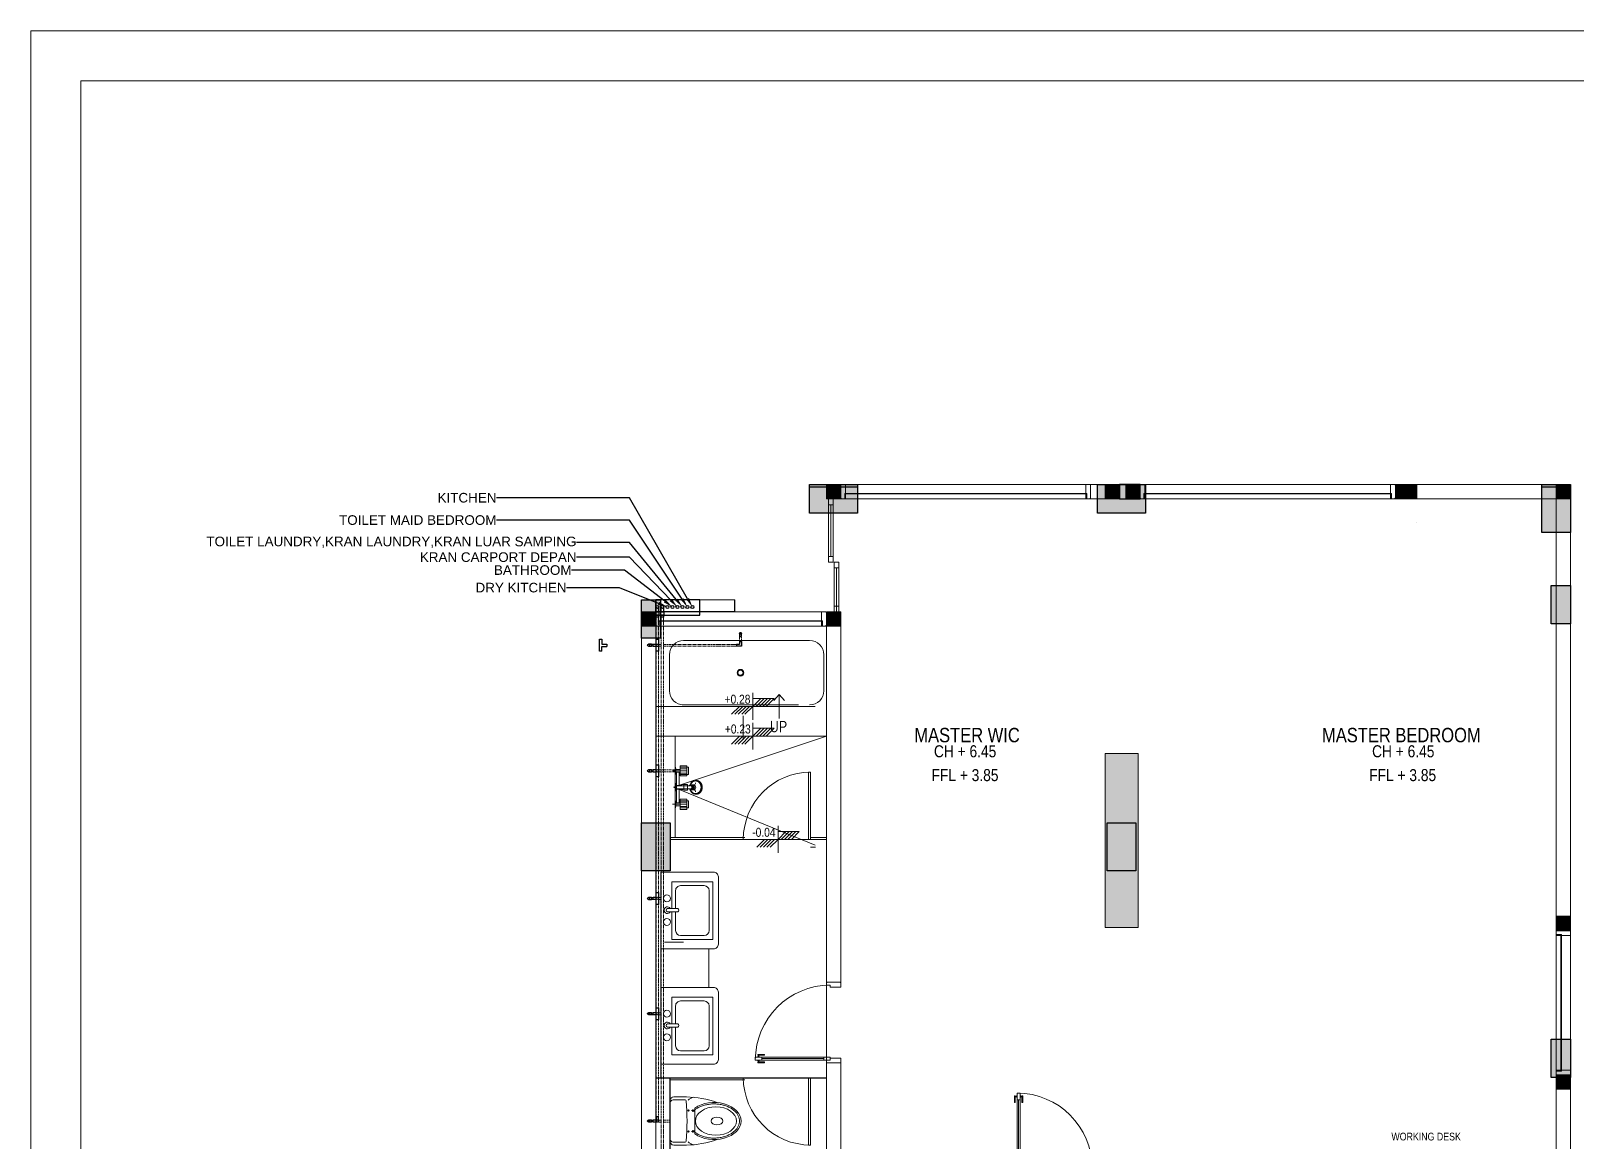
# Model space of a CAD drawing. Header units: millimetres. Extents: x 7371 to 278338, y -43753 to 35464.
# Drawn here: x 218462 to 234533, y -6799 to 4746 of the extents above; entities that cross this region are included whole.
import ezdxf
from ezdxf import colors
from ezdxf.entities.mleader import LeaderData, LeaderLine
from ezdxf.math import Vec2, Vec3

# ---------------------------------------------------------------- set-up
doc = ezdxf.new("R2010")
doc.units = ezdxf.units.MM
doc.header["$MEASUREMENT"] = 0
for name, pattern in [('CENTER', [50.8, 31.75, -6.35, 6.35, -6.35]), ('DASHED2', [0.375, 0.25, -0.125]), ('SLD-Solid', [0])]:
    doc.linetypes.add(name, pattern=pattern)
for name, color, linetype, lineweight in [('8', 8, 'Continuous', 5), ('DINDING', 1, 'Continuous', 20), ('DOOR OPENING', 4, 'SLD-Solid', 5), ('FURNITURE', 25, 'Continuous', 5), ('HATCH', 8, 'Continuous', 13), ('KOL', 5, 'Continuous', 18), ('LEGEND', 1, 'DASHED2', 50), ('PIPA AIR BERSIH', 5, 'CENTER', 5), ('TEXT 1', 210, 'Continuous', 5), ('XR-KOP A3_MOZART$0$KOP-A1$0$A-GRSKOP', 1, 'Continuous', 5)]:
    doc.layers.add(name, color=color, linetype=linetype, lineweight=lineweight)
for name, color, linetype in [('SUB TEXT', 1, 'Continuous'), ('TEXT', 4, 'Continuous'), ('WALL', 90, 'Continuous')]:
    doc.layers.add(name, color=color, linetype=linetype)
doc.styles.add('0010-WKA13-TEXT', font='isocp.shx', dxfattribs={"height": 15})
doc.styles.add('Arial Narrow', font='ARIALN.TTF')
doc.styles.get("Standard").update_dxf_attribs({"font": 'arial.ttf'})
pattern_1 = [(0, (0, 0), (0, 6.985), [5.08, -1.905]), (90, (0, 0), (-6.985, 4e-16), [5.08, -1.905])]

# ---------------------------------------------------------------- blocks, each defined once
blk = doc.blocks.new('hsdh')
at = {"layer": 'XR-KOP A3_MOZART$0$KOP-A1$0$A-GRSKOP', "color": 0, "linetype": 'Continuous', "lineweight": 5}
blk.add_lwpolyline([(145480, 82601), (107945, 82601), (107945, 56197), (145480, 56197)], close=True, dxfattribs=at)
at = {"layer": 'XR-KOP A3_MOZART$0$KOP-A1$0$A-GRSKOP', "color": 5, "linetype": 'Continuous', "lineweight": 5}
blk.add_lwpolyline([(145017, 82138), (108409, 82138), (108409, 56660), (145017, 56660)], close=True, dxfattribs=at)
blk = doc.blocks.new('KOLOM PRAKTIS')
at = {"layer": 'HATCH'}
h = blk.add_hatch(color=256, dxfattribs=at)
h.dxf.hatch_style = 1
h.paths.add_polyline_path([(-75, 75), (-75, -75), (75, -75), (75, 75)])
at = {"layer": 'KOL'}
blk.add_lwpolyline([(-75, -75), (75, -75), (75, 75), (-75, 75)], close=True, dxfattribs=at)
blk = doc.blocks.new('KSK 3A')
at = {"layer": 'DOOR OPENING', "linetype": 'Continuous'}
blk.add_line((0, 0), (0, 150), dxfattribs=at)
blk.add_lwpolyline([(50, 95), (40, 95), (40, 150), (5, 150), (5, 145), (0, 145), (0, 5), (5, 5), (5, 0), (50, 0)], close=True, dxfattribs=at)
blk = doc.blocks.new('K1')
at = {"layer": 'HATCH', "linetype": 'Continuous', "transparency": 33554559}
h = blk.add_hatch(color=256, dxfattribs=at)
h.dxf.hatch_style = 1
h.paths.add_polyline_path([(319.302, 160.178), (318.957, 160.178), (318.957, 158.367), (319.302, 158.367)])
at = {"layer": 'KOL', "linetype": 'Continuous', "transparency": 33554687}
blk.add_lwpolyline([(318.957, 160.178), (319.302, 160.178), (319.302, 158.367), (318.957, 158.367)], close=True, dxfattribs=at)
blk = doc.blocks.new('TOILET')
at = {"layer": '8', "lineweight": 5}
for p, q in [((-250, 37), (-250, 168)), ((-135, 255), (135, 255)), ((-120, 237), (-97, 237)), ((-114, 255), (-114, 236)), ((-108, 245), (-108, 221)), ((-102, 236), (-102, 255)), ((120, 237), (97, 237)), ((102, 236), (102, 255)), ((108, 245), (108, 221)), ((114, 255), (114, 236)), ((250, 37), (250, 168)), ((-220, 30), (-220, 156)), ((-190, 0), (190, 0)), ((220, 30), (220, 156))]:
    blk.add_line(p, q, dxfattribs=at)
for centre in [(-109, 191), (109, 191)]:
    blk.add_circle(centre, 5.82, dxfattribs=at)
for centre, radius, start, end in [((666, 167), 916, 159.3877, 180.0472), ((-666, 167), 916, 359.9528, 20.6123), ((-96, 287), 158, 197.1522, 219.8185), ((-210, 156), 10, 94.9885, 180), ((0, -2250), 2425, 85.0115, 94.9885), ((-108, 236), 6.15, 185.1568, 354.8432), ((108, 236), 6.15, 185.1568, 354.8432), ((210, 156), 10, 0, 85.0115), ((96, 287), 158, 320.1815, 342.8478), ((-210, 37), 40, 180, 270), ((-190, 30), 30, 180, 270), ((190, 30), 30, 270, 0), ((210, 37), 40, 270, 0)]:
    blk.add_arc(centre, radius, start, end, dxfattribs=at)
blk.add_ellipse((0, 456), major_axis=(0, 281), ratio=0.685919, start_param=3.915332, end_param=8.651039, dxfattribs=at)
for centre, major_axis, ratio in [((0, 476), (0, 214), 0.687861), ((0, 487), (0, 60.7), 0.657164)]:
    blk.add_ellipse(centre, major_axis=major_axis, ratio=ratio, dxfattribs=at)
blk.add_open_spline([(117, 256), (127, 270), (131, 276), (141, 294), (147, 306), (157, 331), (161, 344), (169, 371), (171, 385), (176, 413), (177, 428), (178, 457), (178, 472), (175, 501), (174, 515), (168, 543), (165, 557), (156, 583), (151, 596), (140, 620), (134, 631), (120, 652), (113, 661), (97, 678), (89, 686), (72, 699), (64, 704), (46, 713), (37, 716), (18, 721), (9, 722), (-9, 722), (-18, 721), (-37, 716), (-46, 713), (-64, 704), (-72, 699), (-89, 686), (-98, 678), (-113, 661), (-120, 652), (-134, 631), (-140, 620), (-151, 596), (-156, 583), (-165, 557), (-168, 543), (-174, 515), (-175, 501), (-178, 472), (-178, 457), (-177, 428), (-176, 413), (-171, 385), (-169, 371), (-161, 344), (-157, 330), (-147, 306), (-141, 294), (-131, 276), (-127, 270), (-117, 255)], degree=3, knots=[3.915332, 3.915332, 3.915332, 3.915332, 4.014441, 4.014441, 4.176505, 4.176505, 4.338569, 4.338569, 4.500633, 4.500633, 4.662697, 4.662697, 4.824761, 4.824761, 4.986825, 4.986825, 5.148889, 5.148889, 5.310953, 5.310953, 5.473017, 5.473017, 5.635081, 5.635081, 5.797146, 5.797146, 5.95921, 5.95921, 6.121274, 6.121274, 6.283338, 6.283338, 6.445402, 6.445402, 6.607466, 6.607466, 6.76953, 6.76953, 6.931594, 6.931594, 7.093658, 7.093658, 7.255722, 7.255722, 7.417786, 7.417786, 7.57985, 7.57985, 7.741915, 7.741915, 7.903979, 7.903979, 8.066043, 8.066043, 8.228107, 8.228107, 8.390171, 8.390171, 8.552235, 8.552235, 8.651039, 8.651039, 8.651039, 8.651039], dxfattribs=at)
blk = doc.blocks.new('Shower - P')
at = {"color": 8}
for p, q in [((35, 111), (-19, 111)), ((92, 136), (35, 136)), ((82, 126), (35, 126)), ((82, 111), (35, 111)), ((82, 96), (35, 96)), ((92, 86), (35, 86)), ((92, -96), (35, -96)), ((82, -106), (35, -106)), ((35, -121), (-19, -121)), ((82, -121), (35, -121)), ((82, -136), (35, -136)), ((92, -146), (35, -146))]:
    blk.add_line(p, q, dxfattribs=at)
for p, q in [((0, -146), (0, 146)), ((3, 136), (0, 136)), ((0, 126), (0, 96)), ((3, 136), (6, 121)), ((3, 136), (3, 86)), ((6, 121), (6, 101)), ((35, 121), (6, 121)), ((82, 146), (35, 146)), ((35, 146), (35, 76)), ((82, 146), (82, 76)), ((92, 136), (92, 86)), ((3, 86), (0, 86)), ((6, 101), (3, 86)), ((35, 101), (6, 101)), ((9, 101), (9, 10)), ((29, 101), (29, 11)), ((82, 76), (35, 76)), ((3, -96), (0, -96)), ((0, -136), (0, -106)), ((3, -146), (3, -96)), ((6, -111), (3, -96)), ((9, -111), (9, -16)), ((29, -111), (29, -17)), ((82, -86), (35, -86)), ((35, -156), (35, -86)), ((82, -156), (82, -86)), ((92, -146), (92, -96)), ((3, -146), (0, -146)), ((3, -146), (6, -131)), ((35, -111), (6, -111)), ((6, -131), (6, -111)), ((35, -131), (6, -131)), ((82, -156), (35, -156))]:
    blk.add_line(p, q)
blk.add_lwpolyline([(60, 16), (60, -22), (86, -22), (86, 16)], close=True)
for centre, start, end in [((10, 220), 267.3376, 283.943), ((10, -226), 76.057, 92.6624)]:
    blk.add_arc(centre, 210, start, end)
blk = doc.blocks.new('TX 4225 - P')
for p, q in [((0, 0), (-26, 0)), ((0, 0), (26, 0)), ((0, -3), (-26, -3)), ((0, -10), (-14, -10)), ((-11, -10), (-11, -105)), ((0, -3), (26, -3)), ((0, -10), (14, -10)), ((11, -10), (11, -105))]:
    blk.add_line(p, q)
at = {"linetype": 'Continuous'}
for p, q in [((-26, 0), (-26, -3)), ((26, 0), (26, -3)), ((-26, -3), (-14, -10)), ((26, -3), (14, -10)), ((-18, -119), (-18, -128)), ((18, -119), (18, -128))]:
    blk.add_line(p, q, dxfattribs=at)
for points in [[(0, -185, -0.08228), (-19, -182, -0.091339), (-34, -173, -0.103805), (-45, -159, -0.114745), (-49, -144, -0.114745), (-46, -128, -0.103805), (-35, -114, -0.091339), (-19, -105, -0.017766), (-15, -104, -0.08413)], [(0, -180, -0.086014), (-17, -177, -0.092418), (-31, -169, -0.103199), (-41, -156, -0.112374), (-44, -142, -0.112374), (-41, -128, -0.103199), (-31, -115, -0.097293), (-16, -106, -0.086014)], [(-11, -100, 0.024317), (-12, -101, 0.101351), (-16, -106, 0.106183), (-18, -112, 0.106183), (-16, -118, 0.101351), (-12, -124, 0.095192), (-7, -127, 0.091252), (0, -129, 0.091252)], [(-11, -100, 0.019506), (-12, -101, 0.104907), (-16, -106, 0.119757), (-17, -111, 0.119757), (-16, -116, 0.104907), (-12, -121, 0.08904), (-7, -124, 0.080352), (0, -125, 0.080352)], [(-11, -105, 0.067587), (-12, -107, 0.101747), (-11, -112, 0.099781), (-8, -115, 0.097121), (-4, -118, 0.09532), (0, -119, 0.09532)], [(0, -125, 0.080352), (7, -124, 0.08904), (12, -121, 0.104907), (16, -116, 0.119757), (17, -111, 0.119757), (16, -106, 0.104907), (12, -101, 0.019506), (11, -100, 0.080352)], [(0, -129, 0.091252), (7, -127, 0.095192), (12, -124, 0.101351), (16, -118, 0.106183), (18, -112, 0.106183), (16, -106, 0.101351), (12, -101, 0.024317), (11, -100, 0.091252)], [(0, -185, 0.08228), (19, -182, 0.091339), (34, -173, 0.103805), (45, -159, 0.114745), (49, -144, 0.114745), (46, -128, 0.103805), (35, -114, 0.091339), (19, -105, 0.017766), (15, -104, 0.08413)], [(0, -119, 0.09532), (4, -118, 0.097121), (8, -115, 0.099781), (11, -112, 0.101747), (12, -107, 0.071052), (11, -104, 0.099781)], [(0, -180, 0.086014), (17, -177, 0.092418), (31, -169, 0.103199), (41, -156, 0.112374), (44, -142, 0.112374), (41, -128, 0.103199), (31, -115, 0.097293), (16, -106, 0.086014)], [(0, -188, -0.08228), (-19, -185, -0.091339), (-34, -176, -0.103805), (-45, -162, -0.114745), (-49, -147, -0.011566), (-49, -145, -0.103805)], [(0, -188, 0.08228), (19, -185, 0.091339), (34, -176, 0.103805), (45, -162, 0.114745), (49, -147, 0.011566), (49, -145, 0.103805)]]:
    blk.add_lwpolyline(points, format="xyb", dxfattribs=at)
for centre, radius, start, end in [((0, -105), 11.2, 180, 0), ((-31, -129), 13.4, 266.824, 4.6869), ((0, -116), 18.1, 170.9615, 270), ((0, -125), 18.1, 190.4463, 270), ((-22, -114), 7.72, 332.2967, 52.3912), ((-10, -128), 8.46, 23.0455, 111.141), ((0, -116), 18.1, 270, 9.0385), ((0, -125), 18.1, 270, 349.5537), ((10, -128), 8.46, 68.859, 156.9545), ((22, -114), 7.72, 127.6088, 207.7033), ((31, -129), 13.4, 175.3131, 273.176)]:
    blk.add_arc(centre, radius, start, end, dxfattribs=at)
blk = doc.blocks.new('SHOWER')
at = {"layer": '8', "color": 8, "ltscale": 0.75, "xscale": -1.5, "yscale": 1.5, "zscale": 1.5}
for name, p, rotation in [('TX 4225 - P', (0, 0), 180), ('Shower - P', (4, 0), 270)]:
    blk.add_blockref(name, p, dxfattribs=dict(at, rotation=rotation))
blk = doc.blocks.new('LAVBOX')
at = {"layer": '8'}
for p, q in [((-252, 169), (-252, 413)), ((-202, 463), (210, 463)), ((260, 413), (260, 169)), ((-18, 119), (-202, 119)), ((-18, 34), (-18, 141)), ((18, 34), (18, 141)), ((210, 119), (18, 119))]:
    blk.add_line(p, q, dxfattribs=at)
for points in [[(-18, 79), (-292, 79), (-292, 503), (300, 503)], [(300, 503), (300, 79), (18, 79)]]:
    blk.add_lwpolyline(points, dxfattribs=at)
for centre in [(-121, 30), (121, 30)]:
    blk.add_circle(centre, 36, dxfattribs=at)
for centre, radius, start, end in [((-202, 413), 50, 90, 180), ((210, 413), 50, 0, 90), ((-202, 169), 50, 180, 270), ((210, 169), 50, 270, 0), ((0, 34), 34.1, 121.2757, 58.7243), ((0, 133), 19.7, 25.7914, 154.2086), ((0, 43), 19.7, 205.7914, 334.2086)]:
    blk.add_arc(centre, radius, start, end, dxfattribs=at)
blk = doc.blocks.new('bt')
for p, q in [((156.494, 111.134), (158.268, 111.134)), ((156.643, 110.234), (156.643, 111.134)), ((156.643, 110.234), (156.643, 111.134))]:
    blk.add_line(p, q)
at = {"layer": '8', "color": 8, "ltscale": 13, "transparency": 33554687}
for p, q in [((156.783, 115.684), (158.093, 115.684)), ((156.635, 115.536), (156.635, 115.162)), ((158.242, 115.536), (158.242, 115.162)), ((157.979, 115.015), (156.768, 115.015))]:
    blk.add_line(p, q, dxfattribs=at)
at = {"layer": '8', "linetype": 'Continuous', "transparency": 33554687}
for p, q in [((157.778, 115.124), (157.723, 115.059)), ((157.778, 114.874), (157.778, 115.124)), ((157.778, 115.124), (157.834, 115.059)), ((156.679, 114.157), (158.269, 114.688)), ((156.679, 114.157), (158.153, 113.554)), ((156.643, 113.634), (157.419, 113.634)), ((156.643, 113.614), (158.269, 113.614)), ((158.104, 113.634), (158.269, 113.634)), ((158.104, 113.534), (158.154, 113.534)), ((156.694, 111.134), (158.269, 111.134)), ((156.643, 111.114), (157.419, 111.114))]:
    blk.add_line(p, q, dxfattribs=at)
at = {"layer": '8', "transparency": 33554687}
for p, q in [((156.694, 114.689), (156.494, 114.689)), ((156.679, 114.689), (158.269, 114.689)), ((156.694, 113.634), (156.694, 114.689)), ((156.544, 111.134), (156.544, 113.274)), ((156.782, 112.544), (156.582, 112.544)), ((157.044, 112.074), (157.044, 112.474))]:
    blk.add_line(p, q, dxfattribs=at)
at = {"layer": '8', "linetype": 'Continuous', "transparency": 33554687}
for points in [[(158.104, 113.614), (158.084, 113.614), (158.084, 114.314), (158.104, 114.314)], [(158.104, 111.134), (158.084, 111.134), (158.084, 110.434), (158.104, 110.434)]]:
    blk.add_lwpolyline(points, close=True, dxfattribs=at)
at = {"layer": '8', "transparency": 33554687}
for points in [[(156.544, 112.474), (157.094, 112.474, 0.414214), (157.144, 112.524), (157.144, 113.224, 0.414214), (157.094, 113.274), (156.544, 113.274)], [(156.544, 111.274), (157.094, 111.274, 0.414214), (157.144, 111.324), (157.144, 112.024, 0.414214), (157.094, 112.074), (156.544, 112.074)]]:
    blk.add_lwpolyline(points, format="xyb", dxfattribs=at)
at = {"layer": '8', "color": 8, "ltscale": 13, "transparency": 33554687}
for radius in [0.0349, 0.027]:
    blk.add_circle((157.374, 115.349), radius, dxfattribs=at)
for centre, start, end in [((156.783, 115.536), 90, 180), ((158.094, 115.536), 0, 90), ((156.783, 115.162), 180, 270), ((158.094, 115.162), 270, 0)]:
    blk.add_arc(centre, 0.148, start, end, dxfattribs=at)
at = {"layer": '8', "ltscale": 10, "transparency": 33554687}
for centre, start, end in [((158.104, 113.614), 90, 180), ((158.104, 111.134), 180, 270)]:
    blk.add_arc(centre, 0.7, start, end, dxfattribs=at)
at = {"layer": 'FURNITURE', "linetype": 'Continuous', "transparency": 33554687}
for p, q in [((156.494, 114.999), (157.418, 114.999)), ((157.403, 114.999), (158.153, 114.999)), ((156.494, 114.899), (156.494, 114.649)), ((157.403, 114.649), (157.403, 114.899))]:
    blk.add_line(p, q, dxfattribs=at)
at = {"layer": 'TEXT 1', "color": 210, "transparency": 33554687}
for p, q in [((157.282, 114.917), (157.364, 114.999)), ((157.317, 114.917), (157.399, 114.999)), ((157.352, 114.917), (157.434, 114.999)), ((157.364, 114.999), (157.503, 114.999)), ((157.387, 114.917), (157.469, 114.999)), ((157.421, 114.917), (157.503, 114.999)), ((157.503, 115.139), (157.503, 114.859)), ((157.503, 114.999), (157.585, 115.081)), ((157.585, 115.081), (157.503, 115.081)), ((157.538, 114.999), (157.62, 115.081)), ((157.573, 114.999), (157.655, 115.081)), ((157.585, 115.081), (157.725, 115.081)), ((157.608, 114.999), (157.69, 115.081)), ((157.643, 114.999), (157.725, 115.081)), ((157.503, 114.829), (157.503, 114.549)), ((157.282, 114.607), (157.364, 114.689)), ((157.317, 114.607), (157.399, 114.689)), ((157.352, 114.607), (157.434, 114.689)), ((157.364, 114.689), (157.503, 114.689)), ((157.387, 114.607), (157.469, 114.689)), ((157.421, 114.607), (157.503, 114.689)), ((157.503, 114.689), (157.585, 114.771)), ((157.585, 114.771), (157.503, 114.771)), ((157.538, 114.689), (157.62, 114.771)), ((157.573, 114.689), (157.655, 114.771)), ((157.585, 114.771), (157.725, 114.771)), ((157.608, 114.689), (157.69, 114.771)), ((157.643, 114.689), (157.725, 114.771)), ((157.765, 113.754), (157.765, 113.474)), ((157.543, 113.532), (157.625, 113.614)), ((157.578, 113.532), (157.66, 113.614)), ((157.613, 113.532), (157.695, 113.614)), ((157.625, 113.614), (157.765, 113.614)), ((157.648, 113.532), (157.73, 113.614)), ((157.683, 113.532), (157.765, 113.614)), ((157.765, 113.614), (157.847, 113.696)), ((157.847, 113.696), (157.765, 113.696)), ((157.799, 113.614), (157.881, 113.696)), ((157.834, 113.614), (157.916, 113.696)), ((157.847, 113.696), (157.986, 113.696)), ((157.869, 113.614), (157.951, 113.696)), ((157.904, 113.614), (157.986, 113.696))]:
    blk.add_line(p, q, dxfattribs=at)
at = {"layer": '8', "transparency": 33554687, "yscale": 0.001, "zscale": 0.001, "rotation": 270}
for name, p, xscale in [('SHOWER', (156.694, 114.157), -0.001), ('TOILET', (156.643, 110.684), 0.001)]:
    blk.add_blockref(name, p, dxfattribs=dict(at, xscale=xscale))
at = {"layer": 'FURNITURE', "color": 8, "transparency": 33554687, "xscale": 0.00101232266034793, "yscale": 0.00101232266034793, "zscale": 0.00101232266034793, "rotation": 270}
for p in [(156.579, 112.878), (156.579, 111.678)]:
    blk.add_blockref('LAVBOX', p, dxfattribs=at)
at = {"layer": '8', "transparency": 33554687, "insert": (157.862, 114.848), "char_height": 0.12, "width": 0.39154, "attachment_point": 3, "style": '0010-WKA13-TEXT'}
blk.add_mtext('UP', dxfattribs=at)
at = {"layer": 'TEXT 1', "transparency": 33554687, "style": 'Arial Narrow'}
for s, p in [('+0.28', (157.209, 115.027)), ('+0.23', (157.212, 114.717)), ('-0.04', (157.497, 113.642))]:
    blk.add_text(s, height=0.0928, dxfattribs=at).set_placement(p)
blk = doc.blocks.new('KUSEN PINTU')
at = {"layer": 'DOOR OPENING', "linetype": 'Continuous', "transparency": 33554687}
for p, q in [((-50, 110), (-30, 110)), ((-50, 0), (-50, 110)), ((-5, 0), (-50, 0)), ((-30, 110), (-30, 150)), ((-30, 150), (-5, 150)), ((-5, 150), (-5, 145)), ((-5, 145), (0, 145)), ((0, 5), (-5, 5)), ((-5, 5), (-5, 0)), ((0, 145), (0, 5))]:
    blk.add_line(p, q, dxfattribs=at)
at = {"layer": 'DOOR OPENING', "linetype": 'Continuous', "ltscale": 10, "transparency": 33554687}
for p, q in [((0, 145), (0, 150)), ((0, 5), (0, 0))]:
    blk.add_line(p, q, dxfattribs=at)
blk = doc.blocks.new('D1')
at = {"layer": 'DOOR OPENING', "linetype": 'Continuous', "transparency": 33554687}
for p, q in [((262.882, 162.442), (262.882, 162.51)), ((262.882, 162.51), (262.891, 162.51)), ((262.891, 162.442), (262.882, 162.442)), ((262.891, 162.51), (262.891, 162.442)), ((262.906, 162.494), (262.906, 162.513)), ((262.91, 162.492), (262.908, 162.492)), ((262.91, 162.47), (262.91, 162.537)), ((262.91, 162.537), (262.94, 162.537)), ((262.91, 162.515), (262.91, 162.492)), ((262.94, 162.47), (262.91, 162.47)), ((262.94, 162.537), (262.94, 162.47)), ((262.94, 162.515), (262.94, 162.492)), ((262.942, 162.515), (262.94, 162.515)), ((262.94, 162.492), (262.942, 162.492)), ((262.944, 162.494), (262.944, 162.513)), ((262.96, 162.51), (262.96, 162.442)), ((262.968, 162.51), (262.96, 162.51)), ((262.96, 162.442), (262.968, 162.442)), ((262.968, 162.442), (262.968, 162.51)), ((262.91, 161.825), (262.91, 161.757)), ((262.94, 161.757), (262.94, 161.825)), ((262.94, 161.757), (262.91, 161.757))]:
    blk.add_line(p, q, dxfattribs=at)
at = {"layer": 'DOOR OPENING', "linetype": 'Continuous', "ltscale": 10, "transparency": 33554687}
for p, q in [((262.891, 162.506), (262.906, 162.506)), ((262.891, 162.5), (262.906, 162.5)), ((262.91, 161.825), (262.91, 162.47)), ((262.925, 162.47), (262.925, 161.825)), ((262.94, 161.825), (262.94, 162.47)), ((262.944, 162.506), (262.96, 162.506)), ((262.944, 162.5), (262.96, 162.5))]:
    blk.add_line(p, q, dxfattribs=at)
at = {"layer": 'DOOR OPENING', "transparency": 33554687}
for p, q in [((262.908, 162.515), (262.91, 162.515)), ((262.94, 161.825), (262.91, 161.825)), ((262.91, 161.757), (262.91, 161.797))]:
    blk.add_line(p, q, dxfattribs=at)
at = {"layer": 'DOOR OPENING', "linetype": 'Continuous', "transparency": 33554687}
for centre, start, end in [((262.908, 162.513), 90, 180), ((262.908, 162.494), 180, 270), ((262.942, 162.513), 0, 90), ((262.942, 162.494), 270, 0)]:
    blk.add_arc(centre, 0.00169, start, end, dxfattribs=at)
at = {"layer": 'DOOR OPENING', "color": 8, "ltscale": 10, "transparency": 33554687}
blk.add_arc((262.91, 161.757), 0.78, 0, 90, dxfattribs=at)
at = {"layer": 'DOOR OPENING', "linetype": 'Continuous', "transparency": 33554687, "yscale": 0.001, "zscale": 0.001}
for p, xscale in [((262.88, 161.647), -0.001), ((263.72, 161.647), 0.001)]:
    blk.add_blockref('KUSEN PINTU', p, dxfattribs=dict(at, xscale=xscale))
blk = doc.blocks.new('t')
at = {"layer": 'DINDING', "color": 8}
for p, q in [((385.739, 80.27), (385.804, 80.27)), ((385.739, 80.12), (385.804, 80.12))]:
    blk.add_line(p, q, dxfattribs=at)
for points in [[(388.834, 80.12), (390.434, 80.12), (390.434, 80.27), (388.834, 80.27)], [(390.434, 80.12), (390.434, 75.775), (390.284, 75.775), (390.284, 80.12)], [(380.914, 78.795), (380.914, 67.18), (380.764, 67.18), (380.764, 78.795)], [(390.434, 73.975), (390.434, 73.195), (390.284, 73.195), (390.284, 73.975)]]:
    blk.add_lwpolyline(points, close=True, dxfattribs=at)
blk.add_lwpolyline([(382.839, 74.3), (382.839, 73.195), (382.689, 73.195), (382.689, 78.795), (382.839, 78.795), (382.839, 75.04)], dxfattribs=at)
at = {"layer": 'DOOR OPENING', "color": 8, "linetype": 'Continuous', "transparency": 33554687}
for p, q in [((382.709, 80.058), (382.709, 79.518)), ((382.734, 80.058), (382.734, 79.518)), ((382.759, 80.058), (382.759, 79.518)), ((382.769, 79.401), (382.769, 78.861)), ((382.794, 79.401), (382.794, 78.861)), ((382.819, 79.401), (382.819, 78.861)), ((384.646, 73.839), (384.646, 73.907)), ((384.646, 73.907), (384.654, 73.907)), ((384.654, 73.839), (384.646, 73.839)), ((384.654, 73.907), (384.654, 73.839)), ((384.67, 73.891), (384.67, 73.91)), ((384.674, 73.89), (384.672, 73.89)), ((384.674, 73.867), (384.674, 73.935)), ((384.674, 73.935), (384.704, 73.935)), ((384.674, 73.912), (384.674, 73.89)), ((384.704, 73.867), (384.674, 73.867)), ((384.704, 73.935), (384.704, 73.867)), ((384.704, 73.912), (384.704, 73.89)), ((384.706, 73.912), (384.704, 73.912)), ((384.704, 73.89), (384.706, 73.89)), ((384.708, 73.891), (384.708, 73.91)), ((384.723, 73.907), (384.723, 73.839)), ((384.732, 73.907), (384.723, 73.907)), ((384.723, 73.839), (384.732, 73.839)), ((384.732, 73.839), (384.732, 73.907))]:
    blk.add_line(p, q, dxfattribs=at)
at = {"layer": 'DOOR OPENING', "color": 8, "linetype": 'Continuous', "ltscale": 10, "transparency": 33554687}
for p, q in [((384.654, 73.904), (384.67, 73.904)), ((384.654, 73.898), (384.67, 73.898)), ((384.674, 73.223), (384.674, 73.867)), ((384.689, 73.867), (384.689, 73.223)), ((384.704, 73.223), (384.704, 73.867)), ((384.708, 73.904), (384.723, 73.904)), ((384.708, 73.898), (384.723, 73.898))]:
    blk.add_line(p, q, dxfattribs=at)
at = {"layer": 'DOOR OPENING', "color": 8, "transparency": 33554687}
blk.add_line((384.672, 73.912), (384.674, 73.912), dxfattribs=at)
at = {"layer": 'DOOR OPENING', "color": 8, "linetype": 'Continuous', "transparency": 33554687}
for points in [[(382.839, 80.27), (385.589, 80.27), (385.589, 80.12), (382.839, 80.12)], [(385.954, 80.27), (388.611, 80.27), (388.611, 80.12), (385.954, 80.12)], [(382.889, 80.175), (385.399, 80.175), (385.399, 80.17), (382.889, 80.17)], [(385.994, 80.175), (388.571, 80.175), (388.571, 80.17), (385.994, 80.17)], [(380.899, 78.945), (382.639, 78.945), (382.639, 78.795), (380.899, 78.795)], [(380.939, 78.85), (382.639, 78.85), (382.639, 78.845), (380.939, 78.845)], [(390.434, 74.125), (390.434, 75.625), (390.284, 75.625), (390.284, 74.125)], [(390.339, 74.165), (390.339, 75.585), (390.334, 75.585), (390.334, 74.165)]]:
    blk.add_lwpolyline(points, close=True, dxfattribs=at)
at = {"layer": 'DOOR OPENING', "color": 8, "linetype": 'Continuous', "ltscale": 0.75, "transparency": 33554687}
for points in [[(382.759, 80.12), (382.759, 80.058), (382.709, 80.058), (382.709, 80.12), (382.739, 80.12)], [(382.889, 80.12), (382.879, 80.12), (382.879, 80.17), (382.889, 80.17)], [(385.389, 80.12), (385.399, 80.12), (385.399, 80.17), (385.389, 80.17)], [(386.004, 80.12), (385.994, 80.12), (385.994, 80.17), (386.004, 80.17)], [(388.561, 80.12), (388.571, 80.12), (388.571, 80.17), (388.561, 80.17)], [(382.759, 79.518), (382.759, 79.462), (382.709, 79.462), (382.709, 79.518), (382.739, 79.518)], [(382.819, 79.462), (382.819, 79.401), (382.769, 79.401), (382.769, 79.462), (382.799, 79.462)], [(382.819, 79.001), (382.819, 78.945), (382.769, 78.945), (382.769, 79.001), (382.799, 79.001)], [(380.964, 78.795), (380.954, 78.795), (380.954, 78.845), (380.964, 78.845)], [(382.639, 78.795), (382.649, 78.795), (382.649, 78.845), (382.639, 78.845)], [(390.284, 75.575), (390.284, 75.585), (390.334, 75.585), (390.334, 75.575)], [(390.284, 74.175), (390.284, 74.165), (390.334, 74.165), (390.334, 74.175)]]:
    blk.add_lwpolyline(points, close=True, dxfattribs=at)
at = {"layer": 'DOOR OPENING', "color": 8, "linetype": 'Continuous', "transparency": 33554687}
for centre, start, end in [((384.672, 73.91), 90, 180), ((384.672, 73.891), 180, 270), ((384.706, 73.91), 0, 90), ((384.706, 73.891), 270, 0)]:
    blk.add_arc(centre, 0.00169, start, end, dxfattribs=at)
at = {"layer": 'DOOR OPENING', "color": 8, "ltscale": 10, "transparency": 33554687}
blk.add_arc((384.674, 73.155), 0.78, 0, 90, dxfattribs=at)
at = {"layer": 'WALL', "color": 8}
blk.add_lwpolyline([(385.739, 80.12), (385.954, 80.12), (385.954, 80.27), (385.739, 80.27)], close=True, dxfattribs=at)
blk.add_blockref('bt', (224.42, -37.039))
at = {"color": 8}
blk.add_blockref('K1', (66.632, -82.708), dxfattribs=at)
at = {"rotation": 90}
blk.add_blockref('D1', (544.486, -188.631), dxfattribs=at)
at = {"layer": 'DOOR OPENING', "color": 8, "transparency": 33554687}
for p, xscale, yscale, zscale, rotation in [((382.839, 80.27), -0.001, 0.001, 0.001, 180), ((385.439, 80.27), 0.001, 0.001, 0.001, 180), ((385.954, 80.27), -0.001, 0.001, 0.001, 180), ((388.611, 80.27), 0.001, 0.001, 0.001, 180), ((380.914, 78.945), -0.001, 0.001, 0.001, 180), ((382.689, 78.945), 0.001, 0.001, 0.001, 180), ((390.434, 75.625), -0.001000000000000002, 0.001000000000000002, 0.001, 90), ((390.434, 74.125), 0.001000000000000002, 0.001000000000000002, 0.001000000000000002, 90)]:
    blk.add_blockref('KSK 3A', p, dxfattribs=dict(at, xscale=xscale, yscale=yscale, zscale=zscale, rotation=rotation))
at = {"layer": 'WALL', "color": 8, "transparency": 33554687, "xscale": 0.001, "yscale": 0.001, "zscale": 0.001}
for p in [(382.764, 80.195), (385.664, 80.195), (385.879, 80.195), (388.686, 80.195), (388.759, 80.195), (390.359, 80.195), (380.839, 78.87), (382.764, 78.87)]:
    blk.add_blockref('KOLOM PRAKTIS', p, dxfattribs=at)
at = {"layer": 'WALL', "color": 8, "transparency": 33554687, "xscale": -0.001, "yscale": 0.001, "zscale": 0.001, "rotation": 180}
for p in [(390.359, 75.7), (390.359, 74.05)]:
    blk.add_blockref('KOLOM PRAKTIS', p, dxfattribs=at)
at = {"layer": 'SUB TEXT', "color": 8, "transparency": 33554687, "style": 'Arial Narrow'}
for s, p in [('CH + 6.45', (383.808, 77.43)), ('CH + 6.45', (388.368, 77.43)), ('FFL + 3.85', (383.783, 77.182)), ('FFL + 3.85', (388.338, 77.182))]:
    blk.add_text(s, height=0.125, dxfattribs=at).set_placement(p)
at = {"layer": 'TEXT', "color": 8, "transparency": 33554687, "style": 'Arial Narrow'}
for s, p in [('MASTER WIC', (383.604, 77.586)), ('MASTER BEDROOM', (387.847, 77.586))]:
    blk.add_text(s, height=0.15, dxfattribs=at).set_placement(p)
at = {"layer": 'TEXT 1', "color": 8, "transparency": 33554687, "style": 'Arial Narrow'}
blk.add_text('WORKING DESK', height=0.08, dxfattribs=at).set_placement((388.569, 73.443))
blk = doc.blocks.new('k4')
at = {"true_color": 0x636466}
h = blk.add_hatch(dxfattribs=at)
h.set_pattern_fill('ANGLE', color=251)
h.set_pattern_definition(pattern_1)
h.paths.add_polyline_path([(210.558, -20.392), (210.358, -20.392), (210.358, -20.792), (210.558, -20.792)])
h = blk.add_hatch(color=251, dxfattribs=at)
h.dxf.hatch_style = 1
h.paths.add_polyline_path([(210.558, -20.594), (210.358, -20.594), (210.358, -20.792), (210.558, -20.792)])
h.paths.add_polyline_path([(210.558, -20.392), (210.358, -20.392), (210.358, -20.594), (210.558, -20.594)])
for p, q in [((210.358, -20.392), (210.558, -20.392)), ((210.558, -20.392), (210.558, -20.792)), ((210.558, -20.792), (210.358, -20.792))]:
    blk.add_line(p, q)
blk.add_lwpolyline([(210.358, -20.392), (210.558, -20.392), (210.558, -20.792), (210.358, -20.792)], close=True)
blk = doc.blocks.new('kolom1')
at = {"true_color": 0x636466}
h = blk.add_hatch(dxfattribs=at)
h.set_pattern_fill('ANGLE', color=251)
h.set_pattern_definition(pattern_1)
h.paths.add_polyline_path([(201.312, -20.514), (201.612, -20.514), (201.612, -20.014), (201.312, -20.014)])
h = blk.add_hatch(color=251, dxfattribs=at)
h.dxf.hatch_style = 1
h.paths.add_polyline_path([(201.612, -20.014), (201.312, -20.014), (201.312, -20.514), (201.612, -20.514)])
blk.add_lwpolyline([(201.612, -20.014), (201.612, -20.514), (201.312, -20.514), (201.312, -20.014)], close=True)
blk = doc.blocks.new('KL3')
at = {"color": 244, "lineweight": -2, "true_color": 0x991b1e}
blk.add_line((357.173, -307.682), (357.173, -307.682), dxfattribs=at)
at = {"rotation": 270}
for p in [(371.364, -105.971), (374.364, -105.971)]:
    blk.add_blockref('kolom1', p, dxfattribs=at)
for name, p in [('kolom1', (157.161, -287.269)), ('k4', (148.214, -287.942)), ('k4', (138.744, -288.09)), ('kolom1', (147.791, -290.789)), ('kolom1', (152.636, -290.789)), ('k4', (148.214, -292.662))]:
    blk.add_blockref(name, p)
blk = doc.blocks.new('fdfd')
blk.add_lwpolyline([(99685, -1599), (99685, -1649), (99717, -1649), (99717, -1599)])
blk.add_circle((99701, -1599), 16)
blk = doc.blocks.new('sock1')
for points in [[(99331.5, -6891.7), (99346.5, -6891.7), (99346.5, -6907.2), (99345, -6909.4), (99345, -6917.9), (99333, -6917.9), (99333, -6909.4), (99331.5, -6907.2), (99331.5, -6891.7)], [(99345, -6909.4), (99333, -6909.4)]]:
    blk.add_lwpolyline(points)
blk = doc.blocks.new('WEW333')
for points in [[(84920, -1581), (84945, -1581)], [(84945, -1706), (84920, -1706), (84920, -1581)], [(84945, -1581), (84945, -1631), (84995, -1631)], [(84945, -1706), (84945, -1656), (84995, -1656)], [(84995, -1631), (84995, -1656)]]:
    blk.add_lwpolyline(points)
blk = doc.blocks.new('FFHHH')
blk.add_lwpolyline([(84920, -1581), (84945, -1581), (84945, -1706), (84920, -1706)], close=True)
blk.add_circle((84933, -1643), 12.7)

msp = doc.modelspace()

# ---------------------------------------------------------------- linework, layer by layer
for points in [[(224962, -1294.2), (224962.3, -1169.2)], [(224962.3, -1169.2), (225780.9, -1166.9)], [(225781, -1169.2), (225781.3, -1296.3), (224962.3, -1294.2)], [(225831.9, -1603.3), (225831.9, -1633.3), (225801.9, -1633.3)], [(225851.9, -1603.3), (225851.9, -1653.6), (225801.9, -1653.6)], [(225831.9, -1603.3), (225851.9, -1603.3)], [(225801.9, -1633.3), (225801.9, -1653.6)]]:
    msp.add_lwpolyline(points)
msp.add_lwpolyline([(225418.4, -1169.2), (224962.6, -1169.2), (224962.6, -1329.3), (225418.4, -1329.3)], close=True)
for centre, radius in [((225030.3, -1244.4), 16), ((225082.3, -1244.5), 16), ((225134.3, -1244.7), 16), ((225186.3, -1244.8), 16), ((225238.3, -1244.9), 16), ((225290.3, -1245.1), 16), ((225342.3, -1245.4), 16), ((225841.7, -1519.1), 10.2)]:
    msp.add_circle(centre, radius)
at = {"layer": '8', "color": 251, "ltscale": 13, "true_color": 0x636466, "transparency": 33554687}
for radius in [34.9, 27]:
    msp.add_circle((225841.9, -1928.7), radius, dxfattribs=at)
at = {"layer": 'PIPA AIR BERSIH'}
for points in [[(224994.3, -1169.2), (224994.3, -1169.2)], [(224965.1, -1349.5), (224963.8, -6548.1)], [(224990.5, -1349.5), (224990.5, -1580.6)], [(225017.1, -1349.6), (225014.2, -12470.1)], [(225042.5, -1349.6), (225042.5, -12470.1)], [(225831.9, -1633.3), (225831.9, -1550.9)], [(225851.9, -1653.6), (225851.9, -1550.9)], [(224918, -1633.3), (224896.4, -1633.3)], [(224977.8, -1630.8), (224962.3, -1630.8)], [(224977.8, -1656.2), (224962.3, -1656.2)], [(224990.5, -1633.3), (225017.1, -1633.3)], [(224990.5, -1653.6), (225017.1, -1653.6)], [(224990.5, -1706), (224990.5, -6548.1)], [(225042.5, -1633.3), (225831.9, -1633.3)], [(225042.5, -1653.6), (225851.9, -1653.6)], [(224990.5, -2939), (225162.1, -2939)], [(224990.5, -2959.3), (225162.1, -2959.3)], [(224990.5, -4265), (225012.2, -4265)], [(224990.5, -4285.3), (225012.2, -4285.3)], [(224990.5, -5464.1), (225012.2, -5464.1)], [(224990.5, -5484.4), (225012.2, -5484.4)], [(224962.3, -6576.4), (224977.1, -6576.4)], [(224990.5, -6580.2), (225015.8, -6580.2)], [(225042.5, -6580.2), (225112.1, -6580.2)], [(224962.3, -6603.1), (224977.1, -6603.1)], [(224990.5, -6600.5), (225015.8, -6600.5)], [(225042.5, -6600.5), (225112.1, -6600.5)]]:
    msp.add_lwpolyline(points, dxfattribs=at)

# ---------------------------------------------------------------- block references
for name, p, xscale, yscale, zscale in [('t', (-155685.1, -80183.6), 999.2999589644489, 999.2999589644489, 999.2999589644489), ('KL3', (-124045.9, 307097), 999.2999589644489, 999.2999589644489, 999.2999589644489), ('sock1', (14828, 13285.2), 2.115480875149517, 2.115480875149517, 2.115480875149517), ('sock1', (14880, 13285.1), 2.115480875149517, 2.115480875149517, 2.115480875149517), ('fdfd', (162567.3, -504.1), 0.6346441789000892, 0.6346441789000892, 0.6346441789000892)]:
    msp.add_blockref(name, p, dxfattribs=dict(xscale=xscale, yscale=yscale, zscale=zscale))
for name, p in [('fdfd', (125277.6, 355.1)), ('fdfd', (125329.6, 354.9)), ('WEW333', (139456.4, 0)), ('FFHHH', (140045.2, 0)), ('FFHHH', (140045.2, -1305.7)), ('FFHHH', (140045.2, -2631.7)), ('FFHHH', (140045.2, -3830.8))]:
    msp.add_blockref(name, p)
for name, p, xscale, yscale, zscale, rotation in [('fdfd', (223871.3, -64917.9), 0.6346441789000892, 0.6346441789000892, 0.6346441789000892, 90), ('sock1', (236625.8, 166476.4), 1.692384477065445, 1.692384477065445, 1.692384477065445, 270), ('fdfd', (223871.3, -66223.6), 0.6346441789000892, 0.6346441789000892, 0.6346441789000892, 90), ('sock1', (236625.8, 165170.7), 1.692384477065445, 1.692384477065445, 1.692384477065445, 270), ('fdfd', (223871.3, -67549.6), 0.6346441789000892, 0.6346441789000892, 0.6346441789000892, 90), ('sock1', (236625.8, 163844.7), 1.692384477065445, 1.692384477065445, 1.692384477065445, 270), ('sock1', (236625.8, 162645.6), 1.692384477065445, 1.692384477065445, 1.692384477065445, 270), ('fdfd', (223871.3, -68748.7), 0.6346441789000892, 0.6346441789000892, 0.6346441789000892, 90), ('fdfd', (223871.3, -69864.8), 0.6346441789000892, 0.6346441789000892, 0.6346441789000892, 90), ('sock1', (236625.8, 161529.5), 1.692384477065445, 1.692384477065445, 1.692384477065445, 270), ('fdfd', (307956.7, -7920.8), 0.832286218662922, 0.832286218662922, 0.832286218662922, 180)]:
    msp.add_blockref(name, p, dxfattribs=dict(xscale=xscale, yscale=yscale, zscale=zscale, rotation=rotation))
at = {"layer": 'LEGEND', "xscale": 1.118180854261528, "yscale": 1.118180854261528, "zscale": 1.118180854261528}
msp.add_blockref('hsdh', (97759.8, -87617.1), dxfattribs=at)

# ---------------------------------------------------------------- leaders
ml = msp.add_multileader_mtext('Standard')
ml.set_content('KITCHEN', color=256)
ml.set_leader_properties()
ml.build(insert=Vec2(0, 0))
ml.multileader.update_dxf_attribs({"dogleg_length": 0.36, "arrow_head_size": 100})
ctx = ml.context
ctx.base_point, ctx.char_height, ctx.arrow_head_size, ctx.landing_gap_size, ctx.plane_origin = Vec3(222712.9, -109.4), 100, 100, 0.09, Vec3(225342.3, -1245.4)
ctx.text_align_type = 2
notes = []
notes.append((ctx, [(1, (1, 1, 0), (224688.5, -109.4), (-1, 0), 1384, [(0, [(225342.3, -1245.4)], 0, [])])]))
ctx.mtext.insert, ctx.mtext.width, ctx.mtext.alignment, ctx.mtext.flow_direction = Vec3(223304.4, -58.5), 1232.045, 3, 5
ml = msp.add_multileader_mtext('Standard')
ml.set_content('TOILET MAID BEDROOM', color=256)
ml.set_leader_properties()
ml.build(insert=Vec2(0, 0))
ml.multileader.update_dxf_attribs({"dogleg_length": 0.36, "arrow_head_size": 100})
ctx = ml.context
ctx.base_point, ctx.char_height, ctx.arrow_head_size, ctx.landing_gap_size, ctx.plane_origin = Vec3(221680.5, -341.8), 100, 100, 0.09, Vec3(225290.3, -1245.1)
ctx.text_align_type = 2
notes.append((ctx, [(1, (1, 1, 0), (224688.5, -341.8), (-1, 0), 1384, [(0, [(225290.3, -1245.1)], 0, [])])]))
ctx.mtext.insert, ctx.mtext.alignment, ctx.mtext.flow_direction = Vec3(223304.4, -290.9), 3, 5
ml = msp.add_multileader_mtext('Standard')
ml.set_content('TOILET LAUNDRY,KRAN LAUNDRY,KRAN LUAR SAMPING', color=256)
ml.set_leader_properties()
ml.build(insert=Vec2(0, 0))
ml.multileader.update_dxf_attribs({"dogleg_length": 0.36, "arrow_head_size": 100})
ctx = ml.context
ctx.base_point, ctx.char_height, ctx.arrow_head_size, ctx.landing_gap_size, ctx.plane_origin = Vec3(220298.7, -573.3), 100, 100, 0.09, Vec3(225238.3, -1244.9)
ctx.text_align_type = 2
notes.append((ctx, [(1, (1, 1, 0), (224688.5, -573.3), (-1, 0), 551.3, [(0, [(225238.3, -1244.9)], 0, [])])]))
ctx.mtext.insert, ctx.mtext.alignment, ctx.mtext.flow_direction = Vec3(224137.1, -513.4), 3, 5
ml = msp.add_multileader_mtext('Standard')
ml.set_content('KRAN CARPORT DEPAN', color=256)
ml.set_leader_properties()
ml.build(insert=Vec2(0, 0))
ml.multileader.update_dxf_attribs({"dogleg_length": 0.36, "arrow_head_size": 100})
ctx = ml.context
ctx.base_point, ctx.char_height, ctx.arrow_head_size, ctx.landing_gap_size, ctx.plane_origin = Vec3(222528.6, -727.3), 100, 100, 0.09, Vec3(225186.3, -1244.8)
ctx.text_align_type = 2
notes.append((ctx, [(1, (1, 1, 0), (224688.5, -727.3), (-1, 0), 551.3, [(0, [(225186.3, -1244.8)], 0, [])])]))
ctx.mtext.insert, ctx.mtext.alignment, ctx.mtext.flow_direction = Vec3(224137.1, -676.4), 3, 5
ml = msp.add_multileader_mtext('Standard')
ml.set_content('BATHROOM', color=256)
ml.set_leader_properties()
ml.build(insert=Vec2(0, 0))
ml.multileader.update_dxf_attribs({"dogleg_length": 0.36, "arrow_head_size": 100})
ctx = ml.context
ctx.base_point, ctx.char_height, ctx.arrow_head_size, ctx.landing_gap_size, ctx.plane_origin = Vec3(223298.6, -861.8), 100, 100, 0.09, Vec3(225134.3, -1244.7)
ctx.text_align_type = 2
notes.append((ctx, [(1, (1, 1, 0), (224636.5, -861.8), (-1, 0), 551.3, [(0, [(225134.3, -1244.7)], 0, [])])]))
ctx.mtext.insert, ctx.mtext.alignment, ctx.mtext.flow_direction = Vec3(224085.1, -810.9), 3, 5
ml = msp.add_multileader_mtext('Standard')
ml.set_content('DRY KITCHEN', color=256)
ml.set_leader_properties()
ml.build(insert=Vec2(0, 0))
ml.multileader.update_dxf_attribs({"dogleg_length": 0.36, "arrow_head_size": 100})
ctx = ml.context
ctx.base_point, ctx.char_height, ctx.arrow_head_size, ctx.landing_gap_size, ctx.plane_origin = Vec3(223108.3, -1044), 100, 100, 0.09, Vec3(225082.3, -1244.5)
ctx.text_align_type = 2
notes.append((ctx, [(1, (1, 1, 0), (224584.5, -1044), (-1, 0), 551.3, [(0, [(225082.3, -1244.5)], 0, [])])]))
ctx.mtext.insert, ctx.mtext.alignment, ctx.mtext.flow_direction = Vec3(224033.1, -993.1), 3, 5
for ctx, leaders in notes:
    for number, flags, end, landing, length, lines in leaders:
        leader = LeaderData()
        leader.index, (leader.has_last_leader_line, leader.has_dogleg_vector, leader.attachment_direction) = number, flags
        leader.last_leader_point, leader.dogleg_vector, leader.dogleg_length = Vec3(end), Vec3(landing), length
        for number, points, colour, breaks in lines:
            line = LeaderLine()
            line.index, line.vertices, line.color, line.breaks = number, Vec3.list(points), colors.encode_raw_color(colour), breaks
            leader.lines.append(line)
        ctx.leaders.append(leader)

doc.saveas('drawing.dxf')
